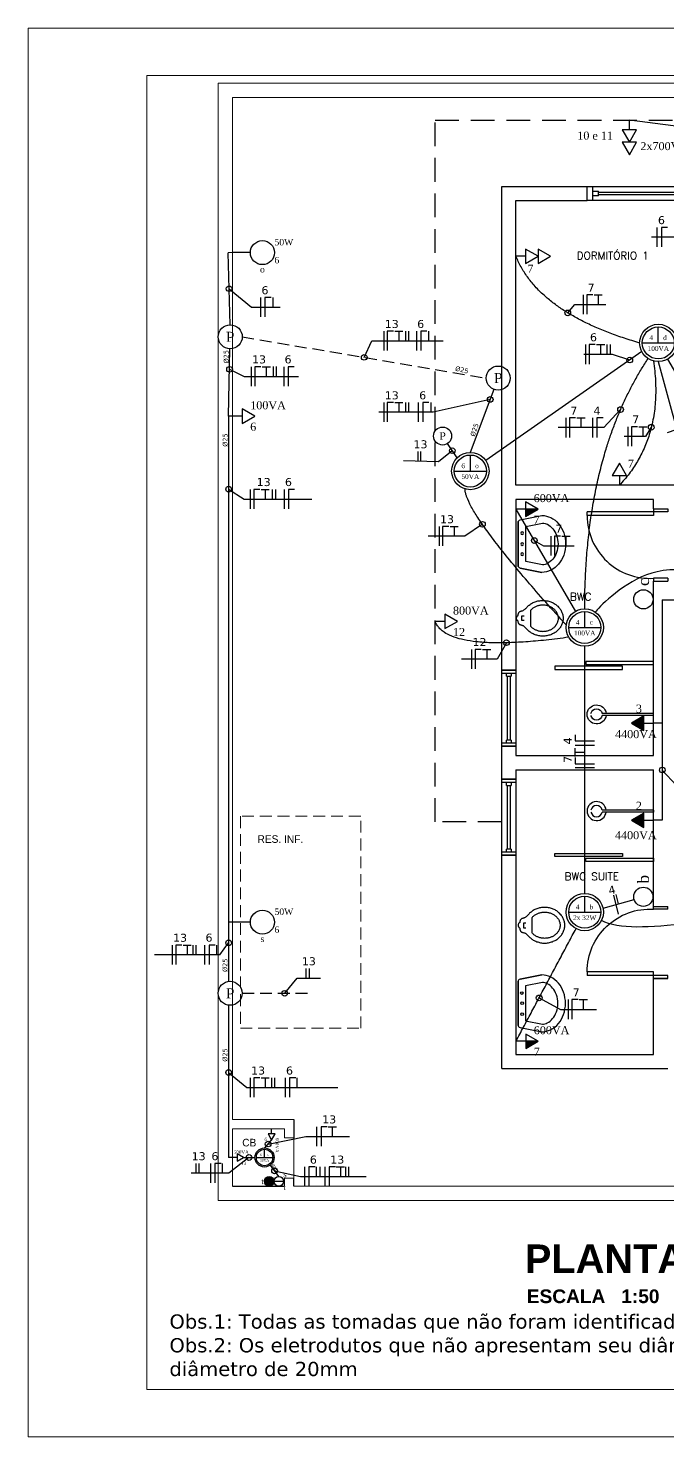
# Model space of a CAD drawing. Extents: x -8832 to -1466, y -5142 to -2323.
# Drawn here: x -4378 to -3704, y -4052 to -2567 of the extents above; entities that cross this region are included whole.
import ezdxf
from ezdxf.enums import TextEntityAlignment as Align

# ---------------------------------------------------------------- set-up
doc = ezdxf.new("R2010")
doc.units = 0
doc.header["$LTSCALE"] = 50
doc.header["$MEASUREMENT"] = 0
doc.linetypes.add('DASHED', pattern=[0.75, 0.5, -0.25])
doc.linetypes.add('HIDDEN', pattern=[0.375, 0.25, -0.125])
doc.layers.get('0').update_dxf_attribs({"linetype": 'CONTINUOUS'})
for name, color, linetype in [('ABE', 7, 'CONTINUOUS'), ('ALV', 2, 'CONTINUOUS'), ('Box', 1, 'CONTINUOUS'), ('Eletrodutos', 6, 'CONTINUOUS'), ('fiacão', 3, 'CONTINUOUS'), ('FRAME200', 8, 'CONTINUOUS'), ('Muro', 194, 'CONTINUOUS'), ('Peças Sanitárias', 130, 'CONTINUOUS'), ('PISO', 237, 'CONTINUOUS'), ('Portas', 1, 'CONTINUOUS'), ('PROJ-COB', 210, 'DASHED'), ('SIMBOLOGIA', 1, 'CONTINUOUS'), ('text', 6, 'CONTINUOUS'), ('TX-GM', 3, 'CONTINUOUS'), ('TX-M', 5, 'CONTINUOUS')]:
    doc.layers.add(name, color=color, linetype=linetype)
doc.styles.add('ITALICC', font='italicc', dxfattribs={"height": 4})
doc.styles.add('JMS1', font='times.ttf')
doc.styles.add('ROMANS', font='simplex.shx')
doc.styles.add('SANSSERIFBOLD', font='sasb____.pfb')

# ---------------------------------------------------------------- blocks, each defined once
blk = doc.blocks.new('P70')
at = {"layer": 'ABE'}
for p, q in [((-1, -21.3), (-1, -91.3)), ((-1, -21.3), (3, -21.3)), ((3, -21.3), (3, -91.2))]:
    blk.add_line(p, q, dxfattribs=at)
at = {"layer": 'Box'}
blk.add_line((3, -91.2), (-1, -91.3), dxfattribs=at)
at = {"layer": 'PISO'}
for p, q in [((-4, -6.3), (-1, -6.3)), ((-4, -21.3), (-4, -6.3)), ((-1, -6.3), (-1, -21.3)), ((69, -6.3), (69, -21.3)), ((69, -6.3), (72, -6.3)), ((72, -21.3), (72, -6.3)), ((-4, -21.3), (-1, -21.3)), ((69, -21.3), (72, -21.3))]:
    blk.add_line(p, q, dxfattribs=at)
blk.add_arc((3.1, -25.1), 66.1, 269.9541, 3.3334, dxfattribs=at)
blk = doc.blocks.new('JAN')
at = {"layer": 'ABE'}
for p, q in [((23.01, 19.4), (23.01, 34.4)), ((123.01, 34.4), (123.01, 19.4)), ((31.01, 28.4), (115.01, 28.4)), ((115.01, 25.4), (31.01, 25.4))]:
    blk.add_line(p, q, dxfattribs=at)
at = {"layer": 'PISO'}
for p, q in [((23.01, 34.4), (123.01, 34.4)), ((27.01, 19.4), (27.01, 34.4)), ((119.01, 34.4), (119.01, 19.4)), ((27.01, 29.4), (31.01, 29.4)), ((31.01, 24.4), (27.01, 24.4)), ((31.01, 24.4), (31.01, 29.4)), ((115.01, 29.4), (119.01, 29.4)), ((115.01, 29.4), (115.01, 24.4)), ((119.01, 24.4), (115.01, 24.4)), ((123.01, 19.4), (23.01, 19.4))]:
    blk.add_line(p, q, dxfattribs=at)
blk = doc.blocks.new('VASO')
at = {"layer": 'Peças Sanitárias'}
for points in [[(429.4, 140.8), (429.4, 139.8), (429.6, 138.7), (429.7, 137.7), (429.9, 136.6), (430.2, 135.6), (430.5, 134.6), (430.8, 133.6), (431.2, 132.7), (431.6, 131.8), (432, 130.9), (432.5, 130), (433.1, 129.1), (433.6, 128.3), (434.2, 127.5), (434.9, 126.8), (435.5, 126.1), (436.3, 125.4), (437, 124.8), (437.8, 124.2), (438.5, 123.6), (439.4, 123.1), (440.2, 122.6), (441, 122.2), (441.9, 121.8), (442.8, 121.5), (443.6, 121.2), (444.5, 121), (445.4, 120.8), (446.3, 120.7), (447.2, 120.6), (448.2, 120.6), (449.1, 120.6), (450, 120.7), (450.9, 120.8), (451.8, 121), (452.7, 121.2), (453.5, 121.5), (454.4, 121.8), (455.3, 122.2), (456.1, 122.6), (456.9, 123.1), (457.8, 123.6), (458.5, 124.2), (459.3, 124.8), (460, 125.4), (460.8, 126.1), (461.4, 126.8), (462.1, 127.5), (462.7, 128.3), (463.2, 129.1), (463.8, 130), (464.3, 130.9), (464.7, 131.8), (465.1, 132.7), (465.5, 133.6), (465.8, 134.6), (466.1, 135.6), (466.4, 136.6), (466.6, 137.7), (466.8, 138.7), (466.9, 139.8), (466.9, 140.8), (467, 141.9), (466.9, 142.9), (466.9, 144), (466.8, 145), (466.6, 146.1), (466.4, 147.1), (466.1, 148.1), (465.8, 149.1), (465.5, 150.1), (465.1, 151.1), (464.7, 152), (464.3, 152.9), (463.8, 153.8), (463.3, 154.6), (462.7, 155.4), (462.1, 156.2), (461.5, 156.9), (460.8, 157.7), (460.1, 158.3), (459.4, 159), (458.8, 159.6), (458.1, 160.2), (457.5, 160.8), (457, 161.3), (456.6, 161.9), (456.2, 162.4), (456, 162.9), (455.8, 163.4), (455.6, 163.9), (455.5, 164.3), (455.4, 164.8), (455.3, 165.2), (455.2, 165.5), (455.1, 165.9), (454.9, 166.2), (454.7, 166.5), (454.5, 166.7), (454.2, 167), (454, 167.2), (453.7, 167.4), (453.4, 167.5), (453.1, 167.6), (452.8, 167.7), (452.4, 167.8), (452.1, 167.8), (451.8, 167.9), (451.6, 168), (451.3, 168), (451.1, 168.1), (451, 168.3), (450.8, 168.4), (450.7, 168.6), (450.6, 168.8), (450.5, 169), (450.3, 169.1), (450.1, 169.3), (449.8, 169.4), (449.5, 169.5), (449.1, 169.6), (448.6, 169.7), (448.2, 169.7), (447.7, 169.7), (447.3, 169.6), (446.9, 169.5), (446.5, 169.4), (446.3, 169.3), (446.1, 169.1), (445.9, 169), (445.7, 168.8), (445.6, 168.6), (445.5, 168.4), (445.3, 168.3), (445.2, 168.1), (444.9, 168), (444.7, 168), (444.3, 167.9), (444, 167.8), (443.7, 167.8), (443.3, 167.7), (442.9, 167.6), (442.6, 167.5), (442.3, 167.4), (442, 167.2), (441.7, 167), (441.4, 166.7), (441.2, 166.5), (441, 166.2), (440.9, 165.9), (440.7, 165.5), (440.6, 165.1), (440.5, 164.7), (440.4, 164.3), (440.3, 163.8), (440.2, 163.3), (440, 162.8), (439.7, 162.3), (439.4, 161.8), (439, 161.2), (438.5, 160.7), (438, 160.1), (437.4, 159.5), (436.7, 158.9), (436.1, 158.3), (435.4, 157.6), (434.8, 156.9), (434.2, 156.2), (433.6, 155.4), (433, 154.6), (432.5, 153.8), (432, 152.9), (431.6, 152), (431.2, 151.1), (430.8, 150.1), (430.5, 149.1), (430.2, 148.1), (429.9, 147.1), (429.7, 146.1), (429.6, 145), (429.4, 144), (429.4, 142.9), (429.3, 141.9)], [(434.4, 141), (434.3, 141.9), (434.4, 142.7), (434.4, 143.6), (434.5, 144.4), (434.6, 145.2), (434.8, 146), (435, 146.8), (435.2, 147.6), (435.5, 148.4), (435.8, 149.1), (436.1, 149.8), (436.4, 150.5), (436.8, 151.2), (437.2, 151.9), (437.6, 152.5), (438.1, 153.1), (438.6, 153.6), (439.1, 154.2), (439.6, 154.8), (440, 155.1), (456.2, 155.1), (456.6, 154.8), (457.2, 154.2), (457.7, 153.6), (458.2, 153.1), (458.6, 152.5), (459.1, 151.9), (459.5, 151.2), (459.9, 150.5), (460.2, 149.8), (460.5, 149.1), (460.8, 148.4), (461.1, 147.6), (461.3, 146.8), (461.5, 146), (461.7, 145.2), (461.8, 144.4), (461.9, 143.6), (461.9, 142.7), (462, 141.9), (461.9, 141), (461.9, 140.2), (461.8, 139.4), (461.7, 138.5), (461.5, 137.7), (461.3, 136.9), (461.1, 136.1), (460.8, 135.4), (460.5, 134.6), (460.2, 133.9), (459.9, 133.2), (459.5, 132.6), (459.1, 131.9), (458.6, 131.3), (458.2, 130.7), (457.7, 130.1), (457.2, 129.6), (456.7, 129.1), (456.1, 128.6), (455.5, 128.2), (455, 127.7), (454.4, 127.4), (453.8, 127), (453.2, 126.7), (452.5, 126.4), (451.9, 126.2), (451.3, 126), (450.7, 125.9), (450, 125.7), (449.4, 125.6), (448.8, 125.6), (448.2, 125.6), (447.5, 125.6), (446.9, 125.6), (446.3, 125.7), (445.6, 125.9), (445, 126), (444.4, 126.2), (443.8, 126.4), (443.2, 126.7), (442.5, 127), (441.9, 127.4), (441.3, 127.7), (440.8, 128.2), (440.2, 128.6), (439.6, 129.1), (439.1, 129.6), (438.6, 130.1), (438.1, 130.7), (437.7, 131.3), (437.2, 131.9), (436.8, 132.6), (436.4, 133.2), (436.1, 133.9), (435.8, 134.6), (435.5, 135.4), (435.2, 136.1), (435, 136.9), (434.8, 137.7), (434.6, 138.5), (434.5, 139.4), (434.4, 140.2)]]:
    blk.add_lwpolyline(points, close=True, dxfattribs=at)
blk.add_lwpolyline([(450.4, 161.6), (450.4, 164), (445.5, 164), (445.5, 161.6)], dxfattribs=at)
blk = doc.blocks.new('PIABANHO')
at = {"layer": 'Peças Sanitárias'}
for p, q in [((420.6, 165.9), (416.1, 143.1)), ((423.4, 168.1), (468.8, 168.1)), ((471.5, 165.9), (476.1, 143.1))]:
    blk.add_line(p, q, dxfattribs=at)
for points in [[(467.3, 125.5, 0.104065), (473.9, 133.8, 0.115836), (476.1, 143.1), (471.5, 165.9, 0.357511), (468.8, 168.1), (423.4, 168.1, 0.357511), (420.6, 165.9), (416.1, 143.1, 0.115836), (418.3, 133.8, 0.104065), (424.9, 125.5, 0.09084), (434.4, 120.1, 0.083285), (446.1, 118.1, 0.083285), (457.8, 120.1, 0.09084)], [(462.2, 131.6, 0.104065), (466.7, 137.4, 0.102203), (468.1, 142.4), (464.5, 160.1), (427.6, 160.1), (424.1, 142.4, 0.102203), (425.4, 137.4, 0.104065), (430, 131.6, 0.09084), (437, 127.7, 0.083285), (446.1, 126.1, 0.083285), (455.2, 127.7, 0.09084)]]:
    blk.add_lwpolyline(points, format="xyb", close=True, dxfattribs=at)
for points in [[(416.1, 143.1, 0.115836), (418.3, 133.8, 0.104065), (424.9, 125.5, 0.09084), (434.4, 120.1, 0.083285), (446.1, 118.1, 0.083285)], [(446.1, 118.1, 0.083285), (457.8, 120.1, 0.09084), (467.3, 125.5, 0.104065), (473.9, 133.8, 0.115836), (476.1, 143.1, 0.115836)]]:
    blk.add_lwpolyline(points, format="xyb", dxfattribs=at)
for centre in [(434.8, 163.8), (446.2, 163.8), (457, 164)]:
    blk.add_circle(centre, 1.41, dxfattribs=at)
for centre, start, end in [((423.4, 165.4), 90, 168.6901), ((468.8, 165.4), 11.3099, 90)]:
    blk.add_arc(centre, 2.79, start, end, dxfattribs=at)
blk = doc.blocks.new('CHUVEIRO')
at = {"layer": 'Peças Sanitárias'}
for p, q in [((276, 156.4), (278, 156.4)), ((276, 156.4), (276, 102.3)), ((278, 156.4), (278, 102.3))]:
    blk.add_line(p, q, dxfattribs=at)
for radius, start, end in [(10, 95.7392, 84.2608), (6, 99.5941, 260.4059), (6, 279.5941, 80.4059)]:
    blk.add_arc((277, 96.4), radius, start, end, dxfattribs=at)
blk = doc.blocks.new('A$C3018671F')
at = {"layer": 'SIMBOLOGIA'}
blk.add_hatch(color=256, dxfattribs=at).paths.add_polyline_path([(0.097, 0.072), (0.097, -0.072), (0.222, 0)])
blk.add_line((0.097, 0), (0, 0), dxfattribs=at)
blk.add_lwpolyline([(0.222, 0), (0.097, 0.072), (0.097, -0.072)], close=True, dxfattribs=at)
at = {"layer": 'SIMBOLOGIA', "linetype": 'Continuous', "style": 'JMS1'}
blk.add_attdef('POT', text='', height=0.08, dxfattribs=at).set_placement((0.177, 0.11), align=Align.MIDDLE_LEFT)
blk.add_attdef('CIRC.', (0.177, -0.145), '', height=0.08, dxfattribs=at)
blk = doc.blocks.new('A$C04520402')
at = {"layer": 'SIMBOLOGIA', "linetype": 'Continuous'}
blk.add_hatch(color=256, dxfattribs=at).paths.add_polyline_path([(0.097, -0.072), (0.222, 0), (0.097, 0)])
at = {"layer": 'SIMBOLOGIA'}
blk.add_line((0.097, 0), (0, 0), dxfattribs=at)
at = {"layer": 'SIMBOLOGIA', "linetype": 'Continuous'}
blk.add_line((0.222, 0), (0.097, 0), dxfattribs=at)
at = {"layer": 'SIMBOLOGIA'}
blk.add_lwpolyline([(0.222, 0), (0.097, 0.072), (0.097, -0.072)], close=True, dxfattribs=at)
at = {"layer": 'SIMBOLOGIA', "linetype": 'Continuous', "style": 'JMS1'}
blk.add_attdef('POT', text='', height=0.08, dxfattribs=at).set_placement((0.177, 0.11), align=Align.MIDDLE_LEFT)
blk.add_attdef('CIRC.', (0.177, -0.145), '', height=0.08, dxfattribs=at)
blk = doc.blocks.new('A$C6A1A07AC')
at = {"layer": 'SIMBOLOGIA'}
blk.add_line((73, 0), (0, 0), dxfattribs=at)
for points in [[(166, 0), (73, 54), (73, -54)], [(260, 0), (166, 54), (166, -54)]]:
    blk.add_lwpolyline(points, close=True, dxfattribs=at)
at = {"layer": 'SIMBOLOGIA', "linetype": 'Continuous', "style": 'JMS1'}
blk.add_attdef('POT', text='', height=60, dxfattribs=at).set_placement((195, 82), align=Align.MIDDLE_LEFT)
blk.add_attdef('CIRC.', (86, -123), '', height=60, dxfattribs=at)
blk = doc.blocks.new('A$C7A1A14DC')
at = {"layer": 'SIMBOLOGIA'}
blk.add_line((0.097, 0), (0, 0), dxfattribs=at)
blk.add_lwpolyline([(0.222, 0), (0.097, 0.072), (0.097, -0.072)], close=True, dxfattribs=at)
at = {"layer": 'SIMBOLOGIA', "linetype": 'Continuous', "style": 'JMS1'}
blk.add_attdef('POT', text='', height=0.08, dxfattribs=at).set_placement((0.177, 0.11), align=Align.MIDDLE_LEFT)
blk.add_attdef('CIRC.', (0.177, -0.145), '', height=0.08, dxfattribs=at)
blk = doc.blocks.new('A$C7BD834D8')
blk.add_line((112.5, 0), (0, 0))
blk.add_circle((187.5, 0), 75)
at = {"linetype": 'Continuous', "style": 'JMS1'}
for tag, p in [('POT.', (262.9, 65.6)), ('CIRC.', (262.9, -46.7))]:
    blk.add_attdef(tag, text='', height=40, dxfattribs=at).set_placement(p, align=Align.MIDDLE_LEFT)
blk.add_attdef('CMD', text='', height=40, dxfattribs=at).set_placement((187.5, -104), align=Align.MIDDLE_CENTER)
blk = doc.blocks.new('A$C2AD67FED')
at = {"layer": 'SIMBOLOGIA', "linetype": 'Continuous'}
blk.add_circle((60, 0), 60, dxfattribs=at)
at = {"layer": 'SIMBOLOGIA', "linetype": 'Continuous', "style": 'JMS1'}
blk.add_attdef('CIRC.1', text='', height=70, dxfattribs=at).set_placement((143.7, 0), align=Align.MIDDLE_LEFT)
blk = doc.blocks.new('A$C7001172B')
at = {"layer": 'SIMBOLOGIA', "linetype": 'Continuous'}
blk.add_hatch(color=256, dxfattribs=at).paths.add_polyline_path([(0, 0, 1), (120, 0, 1)])
blk.add_circle((60, 0), 60, dxfattribs=at)
at = {"layer": 'SIMBOLOGIA', "linetype": 'Continuous', "style": 'JMS1'}
blk.add_attdef('CIRC.1', text='', height=70, dxfattribs=at).set_placement((144, 0), align=Align.MIDDLE_LEFT)
blk = doc.blocks.new('A$C09D210CD')
at = {"layer": 'SIMBOLOGIA', "linetype": 'Continuous'}
blk.add_line((0, 0), (120, 0), dxfattribs=at)
blk.add_circle((60, 0), 60, dxfattribs=at)
at = {"layer": 'SIMBOLOGIA', "linetype": 'Continuous', "style": 'JMS1'}
blk.add_attdef('CIRC.1', text='', height=70, dxfattribs=at).set_placement((116, 32), align=Align.BOTTOM_LEFT)
blk.add_attdef('CIRC.2', text='', height=70, dxfattribs=at).set_placement((116, -38), align=Align.TOP_LEFT)
blk = doc.blocks.new('A$C37370DF5')
at = {"linetype": 'Continuous'}
for p, q in [((0, 0), (0, 126)), ((-126, 0), (126, 0))]:
    blk.add_line(p, q, dxfattribs=at)
for radius in [147, 126]:
    blk.add_circle((0, 0), radius, dxfattribs=at)
at = {"linetype": 'Continuous', "style": 'JMS1'}
for tag, p in [('CIRC.', (-56, 41)), ('CMD', (52, 41)), ('POT.', (0, -44))]:
    blk.add_attdef(tag, text='', height=37.5, dxfattribs=at).set_placement(p, align=Align.MIDDLE_CENTER)
blk = doc.blocks.new('A$C4C972E47')
at = {"layer": 'SIMBOLOGIA', "linetype": 'Continuous'}
blk.add_circle((60, 0), 60, dxfattribs=at)
at = {"layer": 'SIMBOLOGIA', "linetype": 'Continuous', "style": 'JMS1'}
blk.add_text('P', height=50, dxfattribs=at).set_placement((60, 0), align=Align.MIDDLE_CENTER)

msp = doc.modelspace()

# ---------------------------------------------------------------- linework, layer by layer
at = {"lineweight": 13}
for p, q in [((-2278.2, -2567), (-4378.2, -2567)), ((-4378.2, -2567), (-4378.2, -4052)), ((-2328.2, -2617), (-4253.2, -2617)), ((-4253.2, -2617), (-4253.2, -4002)), ((-4378.2, -4052), (-2278.2, -4052))]:
    msp.add_line(p, q, dxfattribs=at)
for p, q in [((-3645.7, -2787.2), (-3721.6, -2787.2)), ((-4166.5, -2841.6), (-4143, -2861.1)), ((-4143, -2861.1), (-4112.9, -2861.1)), ((-3809.8, -2867.1), (-3802.4, -2858.4)), ((-3802.4, -2858.4), (-3769.8, -2858.4)), ((-4024.2, -2914), (-4016.3, -2896.7)), ((-4016.3, -2896.7), (-3940.9, -2896.7)), ((-3762.6, -2910.8), (-3792.8, -2910.8)), ((-3744.5, -2916.8), (-3762.6, -2910.8)), ((-4166, -2926.6), (-4150.8, -2934.1)), ((-4150.8, -2934.1), (-4093.5, -2934.1)), ((-3891.5, -2958.4), (-3951.7, -2971.9)), ((-3754.1, -2969), (-3771.7, -2988.1)), ((-3951.7, -2971.9), (-4008.8, -2971.9)), ((-3771.7, -2988.1), (-3820, -2988.1)), ((-3727.9, -2997.3), (-3750.2, -2997.3)), ((-3721.8, -2987.7), (-3727.9, -2997.3)), ((-3931.4, -3012.4), (-3946.1, -3024.1)), ((-3946.1, -3024.1), (-3982.9, -3023.1)), ((-4167, -3053), (-4150.8, -3063.4)), ((-4150.8, -3063.4), (-4079.4, -3063.4)), ((-3918.2, -3102.5), (-3956.9, -3102.5)), ((-3899.7, -3090), (-3918.2, -3102.5)), ((-3874.4, -3214.8), (-3884.3, -3232.1)), ((-3884.3, -3232.1), (-3921.8, -3232.1)), ((-3710.2, -3349), (-3695.1, -3365.2)), ((-4176.2, -3543.7), (-4167, -3531.3)), ((-4176.2, -3543.7), (-4245.2, -3543.7)), ((-4108, -3584.4), (-4095, -3568.6)), ((-4095, -3568.6), (-4070.2, -3568.6)), ((-3839.9, -3589.3), (-3817.4, -3601.3)), ((-3817.4, -3601.3), (-3779.6, -3601.3)), ((-4167, -3667.9), (-4147.9, -3683.7)), ((-4147.9, -3683.7), (-4051.9, -3683.7)), ((-4125.4, -3743.3), (-4085.6, -3735.3)), ((-4085.6, -3735.3), (-4039.6, -3735.3)), ((-4145.6, -3757.5), (-4166.8, -3774.1)), ((-4118.6, -3771.6), (-4091.4, -3777.7)), ((-4166.8, -3774.1), (-4206.5, -3774.1)), ((-4091.4, -3777.7), (-4022.3, -3777.7))]:
    msp.add_line(p, q)
at = {"color": 0, "lineweight": 13}
msp.add_line((-4253.2, -4002), (-2328.2, -4002), dxfattribs=at)
at = {"linetype": 'HIDDEN', "lineweight": 13}
msp.add_lwpolyline([(-4154.7, -3621.3), (-4027.9, -3621.3), (-4027.9, -3397.8), (-4154.7, -3397.8)], close=True, dxfattribs=at)
at = {"layer": 'ALV'}
for p, q in [((-3879.4, -2733.8), (-3789.4, -2733.8)), ((-3879.4, -3243.8), (-3879.4, -2733.8)), ((-3789.4, -2748.8), (-3789.4, -2733.8)), ((-3864.4, -2748.8), (-3789.4, -2748.8)), ((-3864.4, -3048.8), (-3864.4, -2748.8)), ((-3660.4, -3048.8), (-3864.4, -3048.8)), ((-3864.4, -3063.8), (-3864.4, -3243.8)), ((-3719.4, -3063.8), (-3864.4, -3063.8)), ((-3719.4, -3073.8), (-3719.4, -3063.8)), ((-3719.4, -3073.8), (-3704.4, -3073.8)), ((-3719.4, -3333.8), (-3719.4, -3149.8)), ((-3719.4, -3149.8), (-3704.4, -3149.8)), ((-3864.4, -3243.8), (-3879.4, -3243.8)), ((-3879.4, -3358.8), (-3879.4, -3323.8)), ((-3879.4, -3323.8), (-3864.4, -3323.8)), ((-3864.4, -3323.8), (-3864.4, -3333.8)), ((-3864.4, -3333.8), (-3719.4, -3333.8)), ((-3864.4, -3348.8), (-3719.4, -3348.8)), ((-3864.4, -3348.8), (-3864.4, -3358.8)), ((-3719.4, -3492.8), (-3719.4, -3348.8)), ((-3864.4, -3358.8), (-3879.4, -3358.8)), ((-3879.4, -3663.8), (-3879.4, -3438.8)), ((-3879.4, -3438.8), (-3864.4, -3438.8)), ((-3864.4, -3438.8), (-3864.4, -3648.8)), ((-3719.4, -3492.8), (-3704.4, -3492.8)), ((-3719.4, -3648.8), (-3719.4, -3568.8)), ((-3704.4, -3568.8), (-3719.4, -3568.8)), ((-3864.4, -3648.8), (-3719.4, -3648.8)), ((-3879.4, -3663.8), (-3704.4, -3663.8)), ((-4098.3, -3717.4), (-4098.3, -3736.9)), ((-4098.3, -3787.7), (-4098.3, -3779.4)), ((-4163.1, -3787.7), (-4108.3, -3787.7))]:
    msp.add_line(p, q, dxfattribs=at)
at = {"layer": 'ALV', "lineweight": 13}
for p, q in [((-4163.1, -3717.4), (-4098.3, -3717.4)), ((-4163.1, -3727.4), (-4108.3, -3727.4)), ((-4163.1, -3727.4), (-4163.1, -3787.7)), ((-4108.3, -3727.4), (-4108.3, -3736.9)), ((-4108.3, -3736.9), (-4098.3, -3736.9)), ((-4108.3, -3779.4), (-4098.3, -3779.4)), ((-4108.3, -3779.4), (-4108.3, -3787.7))]:
    msp.add_line(p, q, dxfattribs=at)
at = {"layer": 'Box'}
for points in [[(-3790.8, -3237.9), (-3719.4, -3237.9), (-3719.4, -3234.5), (-3790.8, -3234.5)], [(-3823.5, -3243), (-3752.1, -3243), (-3752.1, -3239.6), (-3823.5, -3239.6)], [(-3823.5, -3436.9), (-3752.1, -3436.9), (-3752.1, -3440.3), (-3823.5, -3440.3)], [(-3790.8, -3442), (-3719.4, -3442), (-3719.4, -3445.4), (-3790.8, -3445.4)]]:
    msp.add_lwpolyline(points, close=True, dxfattribs=at)
at = {"layer": 'Eletrodutos'}
for p, q in [((-3572.2, -2686.5), (-3744.9, -2663.8)), ((-4165.4, -2879.6), (-4167.6, -2803.7)), ((-4167, -2976), (-4165.6, -2904.9)), ((-3731.9, -2907.9), (-3896.2, -3022.6)), ((-3714.4, -2918.5), (-3684.5, -3028.9)), ((-3561.9, -3159.9), (-3704.5, -2915.8)), ((-3912.4, -3014.1), (-3887.4, -2947.6)), ((-4167, -2976), (-4167, -3509.4)), ((-3926.4, -3020), (-3936.4, -3004.8)), ((-3864.4, -3074), (-3801.8, -3181.8)), ((-3710.2, -3169.7), (-3710.2, -3402)), ((-3710.2, -3169.7), (-3560.2, -3169.7)), ((-3791.9, -3479.1), (-3791.9, -3218.5)), ((-3710.2, -3299.6), (-3719.3, -3299.6)), ((-3710.2, -3402), (-3719.4, -3402)), ((-3772.6, -3494.7), (-3739.9, -3485.4)), ((-4163.1, -3509.4), (-4167, -3509.4)), ((-4167, -3509.4), (-4167, -3571.8)), ((-4167, -3596.9), (-4167, -3757.5)), ((-4129.2, -3747.5), (-4121.7, -3739.1)), ((-4163.1, -3757.5), (-4167, -3757.5)), ((-4151.3, -3757.5), (-4139.3, -3757.5)), ((-4114.1, -3777.6), (-4123.1, -3765.6))]:
    msp.add_line(p, q, dxfattribs=at)
at = {"layer": 'Eletrodutos', "linetype": 'DASHED'}
for p, q in [((-4163.1, -2803.6), (-4167.6, -2803.7)), ((-4163, -2976), (-4167, -2976))]:
    msp.add_line(p, q, dxfattribs=at)
at = {"layer": 'Eletrodutos', "linetype": 'HIDDEN'}
for p, q in [((-4152.7, -2892.3), (-3895.7, -2935.8)), ((-4152.7, -3584.4), (-4077.8, -3584.4))]:
    msp.add_line(p, q, dxfattribs=at)
at = {"layer": 'Eletrodutos', "color": 167}
for centre in [(-4166.5, -2841.6), (-3809.8, -2867.1), (-4166, -2926.6), (-4024.2, -2914), (-3744.5, -2916.8), (-3891.5, -2958.4), (-3754.1, -2969), (-3721.8, -2987.7), (-3931.4, -3012.4), (-4167, -3053), (-3899.7, -3090), (-3845, -3107.1), (-3874.4, -3214.8), (-3710.2, -3349), (-4167, -3531.3), (-4108, -3584.4), (-3839.9, -3589.3), (-4167, -3667.9), (-4125.4, -3743.3), (-4145.6, -3757.5), (-4118.6, -3771.6)]:
    msp.add_circle(centre, 3, dxfattribs=at)
at = {"layer": 'Eletrodutos'}
for points, degree in [([(-3734.1, -2898.8), (-3839.6, -2868.4), (-3864.4, -2807.4)], 2), ([(-3791.9, -3179.1), (-3791.9, -3016.3), (-3725.2, -2915.3)], 2), ([(-3719.5, -2917.9), (-3707.6, -2997.9), (-3755.4, -3048.8)], 2), ([(-3811.4, -3196.1), (-3918, -3078.9), (-3918, -3052.7)], 2), ([(-3560.2, -3166.4), (-3671.5, -3133.2), (-3737.6, -3133), (-3781.1, -3182.4), (-3780.9, -3182.5)], 3), ([(-3808.7, -3209.1), (-3936.4, -3226.5), (-3949.4, -3192.4)], 2), ([(-3541.9, -3487.8), (-3644.6, -3502.8), (-3737.9, -3526.2), (-3774.3, -3507.7)], 3), ([(-3864.3, -3634.9), (-3801.1, -3516.2)], 1)]:
    msp.add_open_spline(points, degree=degree, dxfattribs=at)
at = {"layer": 'fiacão'}
for p, q in [((-3715.8, -2777), (-3715.8, -2797.4)), ((-4133.4, -2850.9), (-4133.4, -2871.3)), ((-4120.6, -2850.9), (-4120.6, -2861.1)), ((-3793.5, -2848.2), (-3793.5, -2868.6)), ((-3781.9, -2848.2), (-3773.4, -2848.2)), ((-3777.6, -2848.2), (-3777.6, -2858.4)), ((-4003.6, -2886.5), (-4003.6, -2906.9)), ((-3992, -2886.5), (-3983.4, -2886.5)), ((-3987.7, -2886.5), (-3987.7, -2896.7)), ((-3980.7, -2886.4), (-3980.7, -2896.6)), ((-3977.6, -2886.4), (-3977.6, -2896.6)), ((-3969.3, -2886.5), (-3969.3, -2906.9)), ((-3956.5, -2886.5), (-3956.5, -2896.7)), ((-3791.1, -2900.5), (-3791.1, -2921)), ((-3779.5, -2900.5), (-3770.9, -2900.5)), ((-3775.2, -2900.5), (-3775.2, -2910.8)), ((-3768.6, -2900.5), (-3768.6, -2910.8)), ((-3765.1, -2900.5), (-3765.1, -2910.8)), ((-4143.3, -2923.9), (-4143.3, -2944.3)), ((-4131.7, -2923.9), (-4123.1, -2923.9)), ((-4127.4, -2923.9), (-4127.4, -2934.1)), ((-4120.2, -2923.8), (-4120.2, -2934)), ((-4116.8, -2923.8), (-4116.8, -2934)), ((-4109, -2923.9), (-4109, -2944.3)), ((-4003.6, -2961.7), (-4003.6, -2982.1)), ((-3992, -2961.7), (-3983.4, -2961.7)), ((-3987.7, -2961.7), (-3987.7, -2971.9)), ((-3980.7, -2961.6), (-3980.7, -2971.9)), ((-3977.6, -2961.6), (-3977.6, -2971.9)), ((-3967.2, -2961.7), (-3967.2, -2982.1)), ((-3954, -2961.7), (-3954, -2971.9)), ((-3811.7, -2977.9), (-3811.7, -2998.3)), ((-3800.1, -2977.9), (-3791.6, -2977.9)), ((-3795.9, -2977.9), (-3795.9, -2988.1)), ((-3783.7, -2977.9), (-3783.7, -2998.3)), ((-3746.5, -2987.1), (-3746.5, -3007.5)), ((-3734.9, -2987.1), (-3726.3, -2987.1)), ((-3730.6, -2987.1), (-3730.6, -2997.3)), ((-3685.6, -2987), (-3704.9, -2993.7)), ((-3967.5, -3023.6), (-3967.5, -3013.4)), ((-3964.5, -3023.6), (-3964.5, -3013.4)), ((-4144.3, -3053.2), (-4144.3, -3073.6)), ((-4132.8, -3053.2), (-4124.2, -3053.2)), ((-4128.5, -3053.2), (-4128.5, -3063.4)), ((-4121.3, -3053.2), (-4121.3, -3063.4)), ((-4117.8, -3053.2), (-4117.8, -3063.4)), ((-4108.6, -3053.2), (-4108.6, -3073.6)), ((-3945.3, -3092.3), (-3945.3, -3112.7)), ((-3945.3, -3092.3), (-3945.3, -3112.7)), ((-3933.7, -3092.3), (-3925.1, -3092.3)), ((-3929.4, -3092.3), (-3929.4, -3102.5)), ((-3827.5, -3102.4), (-3827.5, -3122.8)), ((-3816, -3102.4), (-3807.4, -3102.4)), ((-3811.7, -3102.4), (-3811.7, -3112.6)), ((-3911.1, -3221.8), (-3911.1, -3242.3)), ((-3911.1, -3221.8), (-3911.1, -3242.3)), ((-3899.5, -3221.8), (-3890.9, -3221.8)), ((-3895.2, -3221.8), (-3895.2, -3232.1)), ((-3802.1, -3322.9), (-3781.7, -3322.9)), ((-3802.1, -3334.6), (-3802.1, -3326)), ((-3802.1, -3330.3), (-3791.9, -3330.3)), ((-3802.1, -3346.2), (-3781.7, -3346.2)), ((-3761.7, -3480.9), (-3756.7, -3500.8)), ((-3759.2, -3480.3), (-3756.7, -3490.2)), ((-4226.6, -3533.6), (-4226.6, -3554)), ((-4215, -3533.6), (-4206.4, -3533.6)), ((-4210.7, -3533.6), (-4210.7, -3543.8)), ((-4204.3, -3543.9), (-4204.3, -3533.7)), ((-4201.1, -3543.9), (-4201.1, -3533.7)), ((-4192.3, -3533.5), (-4192.3, -3553.9)), ((-4179.5, -3543.7), (-4179.5, -3533.5)), ((-4085.2, -3568.6), (-4085.2, -3558.3)), ((-4082, -3568.6), (-4082, -3558.3)), ((-3809.2, -3591.1), (-3809.2, -3611.5)), ((-3809.2, -3591.1), (-3809.2, -3611.5)), ((-3797.7, -3591.1), (-3789.1, -3591.1)), ((-3793.4, -3591.1), (-3793.4, -3601.3)), ((-4144.3, -3673.5), (-4144.3, -3693.9)), ((-4132.8, -3673.5), (-4124.2, -3673.5)), ((-4128.5, -3673.5), (-4128.5, -3683.7)), ((-4121.6, -3683.8), (-4121.6, -3673.6)), ((-4118.4, -3683.8), (-4118.4, -3673.6)), ((-4107.6, -3673.5), (-4107.6, -3693.9)), ((-4094.8, -3683.7), (-4094.8, -3673.5)), ((-4074.3, -3725), (-4074.3, -3745.5)), ((-4062.1, -3725), (-4053.5, -3725)), ((-4057.8, -3725), (-4057.8, -3735.3)), ((-4201.4, -3774.1), (-4201.4, -3763.8)), ((-4198.2, -3774.1), (-4198.2, -3763.8)), ((-4186.1, -3763.8), (-4186.1, -3784.3)), ((-4173.5, -3774.1), (-4173.5, -3763.8)), ((-4087, -3767.5), (-4087, -3787.9)), ((-4074.4, -3777.7), (-4074.4, -3767.5)), ((-4070.7, -3777.7), (-4070.7, -3767.5)), ((-4065.8, -3767.5), (-4065.8, -3787.9)), ((-4053.6, -3767.5), (-4045, -3767.5)), ((-4049.3, -3767.5), (-4049.3, -3777.7)), ((-4043.7, -3777.7), (-4043.7, -3767.5)), ((-4040.5, -3777.7), (-4040.5, -3767.5))]:
    msp.add_line(p, q, dxfattribs=at)
for points in [[(-3704.6, -2777), (-3711.2, -2777), (-3711.2, -2797.4)], [(-3704.6, -2777), (-3711.2, -2777), (-3711.2, -2797.4)], [(-4122.3, -2850.9), (-4128.8, -2850.9), (-4128.8, -2871.3)], [(-4122.3, -2850.9), (-4128.8, -2850.9), (-4128.8, -2871.3)], [(-3783.3, -2848.2), (-3789.8, -2848.2), (-3789.8, -2868.6)], [(-3783.3, -2848.2), (-3789.8, -2848.2), (-3789.8, -2868.6)], [(-3993.3, -2886.5), (-3999.9, -2886.5), (-3999.9, -2906.9)], [(-3993.3, -2886.5), (-3999.9, -2886.5), (-3999.9, -2906.9)], [(-3958.1, -2886.5), (-3964.7, -2886.5), (-3964.7, -2906.9)], [(-3958.1, -2886.5), (-3964.7, -2886.5), (-3964.7, -2906.9)], [(-3780.8, -2900.5), (-3787.4, -2900.5), (-3787.4, -2921)], [(-3780.8, -2900.5), (-3787.4, -2900.5), (-3787.4, -2921)], [(-4133, -2923.9), (-4139.6, -2923.9), (-4139.6, -2944.3)], [(-4133, -2923.9), (-4139.6, -2923.9), (-4139.6, -2944.3)], [(-4097.9, -2923.9), (-4104.4, -2923.9), (-4104.4, -2944.3)], [(-4097.9, -2923.9), (-4104.4, -2923.9), (-4104.4, -2944.3)], [(-3993.3, -2961.7), (-3999.9, -2961.7), (-3999.9, -2982.1)], [(-3993.3, -2961.7), (-3999.9, -2961.7), (-3999.9, -2982.1)], [(-3956.1, -2961.7), (-3962.6, -2961.7), (-3962.6, -2982.1)], [(-3956.1, -2961.7), (-3962.6, -2961.7), (-3962.6, -2982.1)], [(-3801.5, -2977.9), (-3808, -2977.9), (-3808, -2998.3)], [(-3801.5, -2977.9), (-3808, -2977.9), (-3808, -2998.3)], [(-3772.5, -2977.9), (-3779.1, -2977.9), (-3779.1, -2998.3)], [(-3772.5, -2977.9), (-3779.1, -2977.9), (-3779.1, -2998.3)], [(-3736.3, -2987.1), (-3742.8, -2987.1), (-3742.8, -3007.5)], [(-3736.3, -2987.1), (-3742.8, -2987.1), (-3742.8, -3007.5)], [(-4134.1, -3053.2), (-4140.6, -3053.2), (-4140.6, -3073.6)], [(-4134.1, -3053.2), (-4140.6, -3053.2), (-4140.6, -3073.6)], [(-4097.5, -3053.2), (-4104, -3053.2), (-4104, -3073.6)], [(-4097.5, -3053.2), (-4104, -3053.2), (-4104, -3073.6)], [(-3935, -3092.3), (-3941.6, -3092.3), (-3941.6, -3112.7)], [(-3935, -3092.3), (-3941.6, -3092.3), (-3941.6, -3112.7)], [(-3817.3, -3102.4), (-3823.8, -3102.4), (-3823.8, -3122.8)], [(-3817.3, -3102.4), (-3823.8, -3102.4), (-3823.8, -3122.8)], [(-3900.9, -3221.8), (-3907.4, -3221.8), (-3907.4, -3242.3)], [(-3900.9, -3221.8), (-3907.4, -3221.8), (-3907.4, -3242.3)], [(-3802.1, -3311.8), (-3802.1, -3318.3), (-3781.7, -3318.3)], [(-3802.1, -3311.8), (-3802.1, -3318.3), (-3781.7, -3318.3)], [(-3802.1, -3335.9), (-3802.1, -3342.5), (-3781.7, -3342.5)], [(-3802.1, -3335.9), (-3802.1, -3342.5), (-3781.7, -3342.5)], [(-4216.3, -3533.6), (-4222.8, -3533.6), (-4222.8, -3554)], [(-4216.3, -3533.6), (-4222.8, -3533.6), (-4222.8, -3554)], [(-4181.2, -3533.5), (-4187.7, -3533.5), (-4187.7, -3553.9)], [(-4181.2, -3533.5), (-4187.7, -3533.5), (-4187.7, -3553.9)], [(-3799, -3591.1), (-3805.5, -3591.1), (-3805.5, -3611.5)], [(-3799, -3591.1), (-3805.5, -3591.1), (-3805.5, -3611.5)], [(-4134.1, -3673.5), (-4140.6, -3673.5), (-4140.6, -3693.9)], [(-4134.1, -3673.5), (-4140.6, -3673.5), (-4140.6, -3693.9)], [(-4096.4, -3673.5), (-4103, -3673.5), (-4103, -3693.9)], [(-4096.4, -3673.5), (-4103, -3673.5), (-4103, -3693.9)], [(-4063.1, -3725), (-4069.7, -3725), (-4069.7, -3745.5)], [(-4063.1, -3725), (-4069.7, -3725), (-4069.7, -3745.5)], [(-4175, -3763.8), (-4181.5, -3763.8), (-4181.5, -3784.3)], [(-4175, -3763.8), (-4181.5, -3763.8), (-4181.5, -3784.3)], [(-4075.8, -3767.5), (-4082.4, -3767.5), (-4082.4, -3787.9)], [(-4075.8, -3767.5), (-4082.4, -3767.5), (-4082.4, -3787.9)], [(-4054.6, -3767.5), (-4061.2, -3767.5), (-4061.2, -3787.9)], [(-4054.6, -3767.5), (-4061.2, -3767.5), (-4061.2, -3787.9)]]:
    msp.add_lwpolyline(points, dxfattribs=at)
at = {"layer": 'FRAME200'}
for p, q in [((-3845, -3107.1), (-3835.2, -3112.6)), ((-3835.2, -3112.6), (-3803.1, -3112.6))]:
    msp.add_line(p, q, dxfattribs=at)
at = {"layer": 'Muro', "lineweight": 13}
for p, q in [((-2443.1, -2624.9), (-4178.1, -2624.9)), ((-4178.1, -2624.9), (-4178.1, -3802.7)), ((-2458.1, -2639.9), (-4163.1, -2639.9)), ((-4163.1, -2639.9), (-4163.1, -3717.4)), ((-4098.3, -3787.7), (-3383.4, -3787.7)), ((-4098.3, -3787.7), (-3383.4, -3787.7)), ((-4178.1, -3802.7), (-3383.4, -3802.7))]:
    msp.add_line(p, q, dxfattribs=at)
at = {"layer": 'PISO', "lineweight": 13}
msp.add_line((-4098.3, -3736.9), (-4098.3, -3779.4), dxfattribs=at)
at = {"layer": 'PROJ-COB'}
msp.add_lwpolyline([(-3879.4, -3403.8), (-3949.4, -3403.8), (-3949.4, -2663.8), (-3164.4, -2663.8), (-3164.4, -2718.8), (-2539.4, -2718.8), (-2539.4, -2788.8)], dxfattribs=at)

# ---------------------------------------------------------------- block references
at = {"color": 1}
ref = msp.add_blockref('A$C6A1A07AC', (-3744.9, -2663.8), dxfattribs=dict(at, xscale=0.140625, yscale=0.140625, zscale=0.140625, rotation=270))
ref.add_attrib('POT', '2x700VA', dxfattribs={"linetype": 'Continuous', "height": 8.44, "style": 'JMS1'}).set_placement((-3733.3, -2691.3), align=Align.MIDDLE_LEFT)
ref.add_attrib('CIRC.', '10 e 11', dxfattribs={"linetype": 'Continuous', "height": 8.44, "style": 'JMS1'}).set_placement((-3762.2, -2676), align=Align.TOP_RIGHT)
ref = msp.add_blockref('A$C6A1A07AC', (-3864.4, -2807.4), dxfattribs=dict(xscale=0.140625, yscale=0.140625, zscale=0.140625))
ref.add_attrib('CIRC.', '7', (-3852.3, -2824.7), dxfattribs={"linetype": 'Continuous', "height": 8.44, "style": 'JMS1'})
at = {"linetype": 'Continuous'}
for p, xscale, yscale, zscale in [((-4178, -2892.3), 0.2109375000327418, 0.2109375, 0.2109375), ((-3895.7, -2935.8), 0.2109375000327418, 0.2109375, 0.2109375), ((-3951.1, -2996.9), 0.1582031250245564, 0.158203125, 0.158203125), ((-4178.1, -3584.4), 0.2109375000327418, 0.2109375, 0.2109375)]:
    msp.add_blockref('A$C4C972E47', p, dxfattribs=dict(at, xscale=xscale, yscale=yscale, zscale=zscale))
ref = msp.add_blockref('A$C7A1A14DC', (-4163, -2976), dxfattribs=dict(at, xscale=105.46875, yscale=105.46875, zscale=105.46875))
ref.add_attrib('POT', '100VA', dxfattribs={"linetype": 'Continuous', "height": 8.44, "style": 'JMS1'}).set_placement((-4144.3, -2964.5), align=Align.MIDDLE_LEFT)
ref.add_attrib('CIRC.', '6', (-4144.3, -2991.3), dxfattribs={"linetype": 'Continuous', "height": 8.44, "style": 'JMS1'})
ref = msp.add_blockref('A$C7A1A14DC', (-3755.4, -3048.8), dxfattribs=dict(at, xscale=105.46875, yscale=105.46875, zscale=105.46875, rotation=90))
ref.add_attrib('CIRC.', '7', dxfattribs={"linetype": 'Continuous', "height": 8.44, "style": 'JMS1'}).set_placement((-3740.1, -3030.2), align=Align.RIGHT)
ref = msp.add_blockref('A$C04520402', (-3864.4, -3074), dxfattribs=dict(at, xscale=105.46875, yscale=105.46875, zscale=105.46875))
ref.add_attrib('POT', '600VA', dxfattribs={"linetype": 'Continuous', "height": 8.44, "style": 'JMS1'}).set_placement((-3845.7, -3062.4), align=Align.MIDDLE_LEFT)
ref.add_attrib('CIRC.', '7', (-3845.7, -3089.3), dxfattribs={"linetype": 'Continuous', "height": 8.44, "style": 'JMS1'})
ref = msp.add_blockref('A$C7A1A14DC', (-3949.4, -3192.4), dxfattribs=dict(at, xscale=105.46875, yscale=105.46875, zscale=105.46875))
ref.add_attrib('POT', '800VA', dxfattribs={"linetype": 'Continuous', "height": 8.44, "style": 'JMS1'}).set_placement((-3930.7, -3180.9), align=Align.MIDDLE_LEFT)
ref.add_attrib('CIRC.', '12', (-3930.7, -3207.7), dxfattribs={"linetype": 'Continuous', "height": 8.44, "style": 'JMS1'})
ref = msp.add_blockref('A$C3018671F', (-3719.3, -3299.6), dxfattribs=dict(at, xscale=105.46875, yscale=105.46875, zscale=105.46875, rotation=180))
ref.add_attrib('POT', '4400VA', dxfattribs={"linetype": 'Continuous', "height": 8.44, "style": 'JMS1'}).set_placement((-3738, -3311.2), align=Align.MIDDLE_CENTER)
ref.add_attrib('CIRC.', '3', dxfattribs={"linetype": 'Continuous', "height": 8.44, "style": 'JMS1'}).set_placement((-3738, -3284.3), align=Align.MIDDLE_LEFT)
ref = msp.add_blockref('A$C3018671F', (-3719.4, -3402), dxfattribs=dict(at, xscale=105.46875, yscale=105.46875, zscale=105.46875, rotation=180))
ref.add_attrib('POT', '4400VA', dxfattribs={"linetype": 'Continuous', "height": 8.44, "style": 'JMS1'}).set_placement((-3738.1, -3413.5), align=Align.TOP_CENTER)
ref.add_attrib('CIRC.', '2', dxfattribs={"linetype": 'Continuous', "height": 8.44, "style": 'JMS1'}).set_placement((-3738.1, -3386.7), align=Align.MIDDLE_LEFT)
ref = msp.add_blockref('A$C04520402', (-3864.3, -3634.9), dxfattribs=dict(at, xscale=105.46875, yscale=105.46875, zscale=105.46875))
ref.add_attrib('POT', '600VA', dxfattribs={"linetype": 'Continuous', "height": 8.44, "style": 'JMS1'}).set_placement((-3845.6, -3623.3), align=Align.MIDDLE_LEFT)
ref.add_attrib('CIRC.', '7', (-3845.6, -3650.2), dxfattribs={"linetype": 'Continuous', "height": 8.44, "style": 'JMS1'})
ref = msp.add_blockref('A$C7A1A14DC', (-4121.7, -3727.4), dxfattribs=dict(at, xscale=52.734375, yscale=52.734375, zscale=52.734375, rotation=270))
ref.add_attrib('POT', '600VA', dxfattribs={"linetype": 'Continuous', "height": 3.5, "rotation": 270, "style": 'JMS1'}).set_placement((-4115.9, -3736.7), align=Align.MIDDLE_LEFT)
ref.add_attrib('CIRC.', '6', dxfattribs={"linetype": 'Continuous', "height": 3.5, "style": 'JMS1'}).set_placement((-4129.3, -3736.7), align=Align.TOP_LEFT)
ref = msp.add_blockref('A$C7A1A14DC', (-4163.1, -3757.5), dxfattribs=dict(at, xscale=52.734375, yscale=52.734375, zscale=52.734375))
ref.add_attrib('POT', '500VA', dxfattribs={"linetype": 'Continuous', "height": 3.5, "style": 'JMS1'}).set_placement((-4153.7, -3751.8), align=Align.MIDDLE_CENTER)
ref.add_attrib('CIRC.', '13', (-4153.7, -3765.2), dxfattribs={"linetype": 'Continuous', "height": 3.5, "style": 'JMS1'})
at = {"layer": 'ALV', "xscale": 1.5, "zscale": 1.5}
msp.add_blockref('JAN', (-3823.9, -2768.2), dxfattribs=at)
at = {"layer": 'ALV', "xscale": 0.8000000000001819, "zscale": 0.8000000000001819, "rotation": 90}
for p in [(-3845, -3342.2), (-3845, -3457.2)]:
    msp.add_blockref('JAN', p, dxfattribs=at)
at = {"layer": 'Box', "xscale": -1}
for name, p, rotation in [('PIABANHO', (-3693.9, -2664.6), 90), ('VASO', (-3694.1, -2740.9), 90), ('CHUVEIRO', (-3875.8, -3567.4), 270)]:
    msp.add_blockref(name, p, dxfattribs=dict(at, rotation=rotation))
at = {"layer": 'Box'}
for name, p, rotation in [('CHUVEIRO', (-3875.8, -3115.3), 270), ('VASO', (-3692.3, -3960.8), 90), ('PIABANHO', (-3694.1, -4041.1), 90)]:
    msp.add_blockref(name, p, dxfattribs=dict(at, rotation=rotation))
at = {"layer": 'Portas', "rotation": 270}
msp.add_blockref('P70', (-3698.1, -3077.8), dxfattribs=at)
at = {"layer": 'Portas', "xscale": -1, "rotation": 270}
msp.add_blockref('P70', (-3698.1, -3564.8), dxfattribs=at)
at = {"layer": 'SIMBOLOGIA'}
for name, p, xscale, yscale, zscale, values in [('A$C7BD834D8', (-4163.1, -2803.6), 0.1687500000007276, 0.1687500000007276, 0.1687500000007276, {'POT.': '50W', 'CIRC.': '6', 'CMD': 'o'}), ('A$C37370DF5', (-3714.4, -2898.8), 0.1339187634326197, 0.1339187634326197, 0.1339187634326197, {'POT.': '100VA', 'CIRC.': '4', 'CMD': 'd'}), ('A$C37370DF5', (-3912.4, -3033.8), 0.1339187634326197, 0.1339187634326197, 0.1339187634326197, {'POT.': '50VA', 'CIRC.': '6', 'CMD': 'o'}), ('A$C37370DF5', (-3791.9, -3198.8), 0.1339187634326197, 0.1339187634326197, 0.1339187634326197, {'POT.': '100VA', 'CIRC.': '4', 'CMD': 'c'}), ('A$C37370DF5', (-3791.9, -3498.8), 0.1339187634326197, 0.1339187634326197, 0.1339187634326197, {'POT.': '2x 32W', 'CIRC.': '4', 'CMD': 'b'}), ('A$C7BD834D8', (-4163.1, -3509.4), 0.1687500000007276, 0.1687500000007276, 0.1687500000007276, {'POT.': '50W', 'CIRC.': '6', 'CMD': 's'}), ('A$C37370DF5', (-4129.2, -3757.5), 0.06860196547597476, 0.06860196547597476, 0.06860196547597476, {'POT.': '50VA', 'CIRC.': '6', 'CMD': 's'})]:
    msp.add_blockref(name, p, dxfattribs=dict(at, xscale=xscale, yscale=yscale, zscale=zscale)).add_auto_attribs(values)
at = {"layer": 'SIMBOLOGIA', "linetype": 'Continuous'}
ref = msp.add_blockref('A$C2AD67FED', (-3730.1, -3179.2), dxfattribs=dict(at, xscale=0.1687500000916771, yscale=0.1687499983236194, zscale=0.16875, rotation=90))
ref.add_attrib('CIRC.1', 'c', dxfattribs={"layer": '0', "linetype": 'Continuous', "height": 11.8, "rotation": 90, "style": 'JMS1'}).set_placement((-3730.1, -3155), align=Align.MIDDLE_LEFT)
ref = msp.add_blockref('A$C2AD67FED', (-3730.2, -3492.8), dxfattribs=dict(at, xscale=0.1687500000916771, yscale=0.1687499983236194, zscale=0.16875, rotation=90))
ref.add_attrib('CIRC.1', 'b', dxfattribs={"layer": '0', "linetype": 'Continuous', "height": 11.8, "rotation": 90, "style": 'JMS1'}).set_placement((-3730.2, -3468.6), align=Align.MIDDLE_LEFT)
ref = msp.add_blockref('A$C7001172B', (-4119.2, -3782.6), dxfattribs=dict(at, xscale=0.08437500004583853, yscale=0.08437499916180968, zscale=0.08437500000000002, rotation=180))
ref.add_attrib('CIRC.1', 't', dxfattribs={"layer": '0', "linetype": 'Continuous', "height": 5.91, "style": 'JMS1'}).set_placement((-4131.3, -3782.6), align=Align.MIDDLE_CENTER)
ref = msp.add_blockref('A$C09D210CD', (-4119.2, -3782.6), dxfattribs=dict(at, xscale=0.08437500004583853, yscale=0.08437499916180968, zscale=0.08437500000000002))
ref.add_attrib('CIRC.1', 's', dxfattribs={"layer": '0', "linetype": 'Continuous', "height": 5.91, "style": 'JMS1'}).set_placement((-4109.4, -3780), align=Align.BOTTOM_LEFT)
ref.add_attrib('CIRC.2', 't', dxfattribs={"layer": '0', "linetype": 'Continuous', "height": 5.91, "style": 'JMS1'}).set_placement((-4109.4, -3785.8), align=Align.TOP_LEFT)

# ---------------------------------------------------------------- texts
at = {"attachment_point": 1, "style": 'ITALICC'}
for insert, char_height, width, rotation in [((-4172.2, -2920.4), 5, 10.961, 89.7035), ((-3927.6, -2923), 5, 10.961, 346.5091), ((-3912.7, -2996.3), 5, 10.961, 71.7536), ((-4173.3, -3008.2), 5, 10.961, 89.7035), ((-4173.4, -3561.9), 5, 10.961, 89.7035), ((-4173.4, -3656.5), 5, 10.961, 89.7035), ((-4119.8, -3763.6), 2.8, 6.138, 302.7693)]:
    msp.add_mtext('{\\fVerdana|b0|i0|c0|p34;%%C25}', dxfattribs=dict(at, insert=insert, char_height=char_height, width=width, rotation=rotation))
at = {"layer": 'Box', "style": 'SANSSERIFBOLD'}
msp.add_text('ESCALA   1:50', height=14.4, dxfattribs=at).set_placement((-3852.9, -3911))
at = {"layer": 'text', "char_height": 8.438, "width": 11.777, "attachment_point": 2, "style": 'ITALICC'}
for s, insert in [('{\\fVerdana|b0|i0|c0|p34;6}', (-3711.1, -2765.1)), ('{\\fVerdana|b0|i0|c0|p34;7}', (-3785.2, -2836.3)), ('{\\fVerdana|b0|i0|c0|p34;6}', (-4128.8, -2839)), ('{\\fVerdana|b0|i0|c0|p34;13}', (-3995.2, -2874.6)), ('{\\fVerdana|b0|i0|c0|p34;6}', (-3964.7, -2874.6)), ('{\\fVerdana|b0|i0|c0|p34;6}', (-3782.7, -2888.6)), ('{\\fVerdana|b0|i0|c0|p34;13}', (-4135, -2911.9)), ('{\\fVerdana|b0|i0|c0|p34;6}', (-4104.4, -2911.9)), ('{\\fVerdana|b0|i0|c0|p34;13}', (-3995.2, -2949.8)), ('{\\fVerdana|b0|i0|c0|p34;6}', (-3962.6, -2949.8)), ('{\\fVerdana|b0|i0|c0|p34;7}', (-3803.4, -2966)), ('{\\fVerdana|b0|i0|c0|p34;4}', (-3779, -2966)), ('{\\fVerdana|b0|i0|c0|p34;7}', (-3738.2, -2975.2)), ('{\\fVerdana|b0|i0|c0|p34;13}', (-3964.9, -3001.4)), ('{\\fVerdana|b0|i0|c0|p34;13}', (-4130.1, -3041.2)), ('{\\fVerdana|b0|i0|c0|p34;6}', (-4104, -3041.2)), ('{\\fVerdana|b0|i0|c0|p34;13}', (-3937, -3080.4)), ('{\\fVerdana|b0|i0|c0|p34;7}', (-3819.2, -3090.5)), ('{\\fVerdana|b0|i0|c0|p34;12}', (-3902.8, -3209.9)), ('{\\fVerdana|b0|i0|c0|p34;13}', (-4218.2, -3521.6)), ('{\\fVerdana|b0|i0|c0|p34;6}', (-4187.7, -3521.5)), ('{\\fVerdana|b0|i0|c0|p34;13}', (-4082.5, -3546.4)), ('{\\fVerdana|b0|i0|c0|p34;7}', (-3800.9, -3579.1)), ('{\\fVerdana|b0|i0|c0|p34;13}', (-4136, -3661.6)), ('{\\fVerdana|b0|i0|c0|p34;6}', (-4102.9, -3661.6)), ('{\\fVerdana|b0|i0|c0|p34;13}', (-4061.1, -3713.1)), ('{\\fVerdana|b0|i0|c0|p34;13}', (-4198.6, -3751.9)), ('{\\fVerdana|b0|i0|c0|p34;6}', (-4181.5, -3751.9)), ('{\\fVerdana|b0|i0|c0|p34;6}', (-4077.8, -3755.5)), ('{\\fVerdana|b0|i0|c0|p34;13}', (-4052.6, -3755.5))]:
    msp.add_mtext(s, dxfattribs=dict(at, insert=insert))
for s, insert, rotation in [('{\\fVerdana|b0|i0|c0|p34;4}', (-3814, -3318.3), 90), ('{\\fVerdana|b0|i0|c0|p34;7}', (-3814, -3337.8), 90), ('{\\fVerdana|b0|i0|c0|p34;4}', (-3764.3, -3471.3), 13.9615)]:
    msp.add_mtext(s, dxfattribs=dict(at, insert=insert, rotation=rotation))
at = {"layer": 'text', "insert": (-4229.4, -3922.9), "char_height": 15, "attachment_point": 1, "style": 'ITALICC'}
msp.add_mtext_dynamic_manual_height_columns('{\\fVerdana|b0|i0|c0|p34;Obs.1: Todas as tomadas que não foram identificadas as potências, correspondem a 100VA.\\PObs.2: Os eletrodutos que não apresentam seu diâmetro identificados, correspondem ao diâmetro de 20mm}', width=1313.629, gutter_width=0, heights=[13.8], dxfattribs=at).dxf.set("width", 971.196)
at = {"layer": 'TX-GM', "style": 'SANSSERIFBOLD'}
msp.add_text('PLANTA BAIXA', height=30, dxfattribs=at).set_placement((-3855, -3879.2))
at = {"layer": 'TX-M', "style": 'ROMANS'}
for s, p in [('DORMITÓRIO 1', (-3800.3, -2810.7)), ('BWC SUITE', (-3813.1, -3465.2))]:
    msp.add_text(s, height=8, dxfattribs=at).set_placement(p)
at = {"layer": 'TX-M', "ltscale": 0.5, "style": 'ROMANS'}
msp.add_text('BWC', height=8, dxfattribs=at).set_placement((-3807.4, -3170.3))
at = {"layer": 'TX-M', "lineweight": 13, "ltscale": 0.05}
for s, p in [('RES. INF.', (-4136.6, -3425.8)), ('CB', (-4152.7, -3745.8))]:
    msp.add_text(s, height=8, dxfattribs=at).set_placement(p)

doc.saveas('drawing.dxf')
